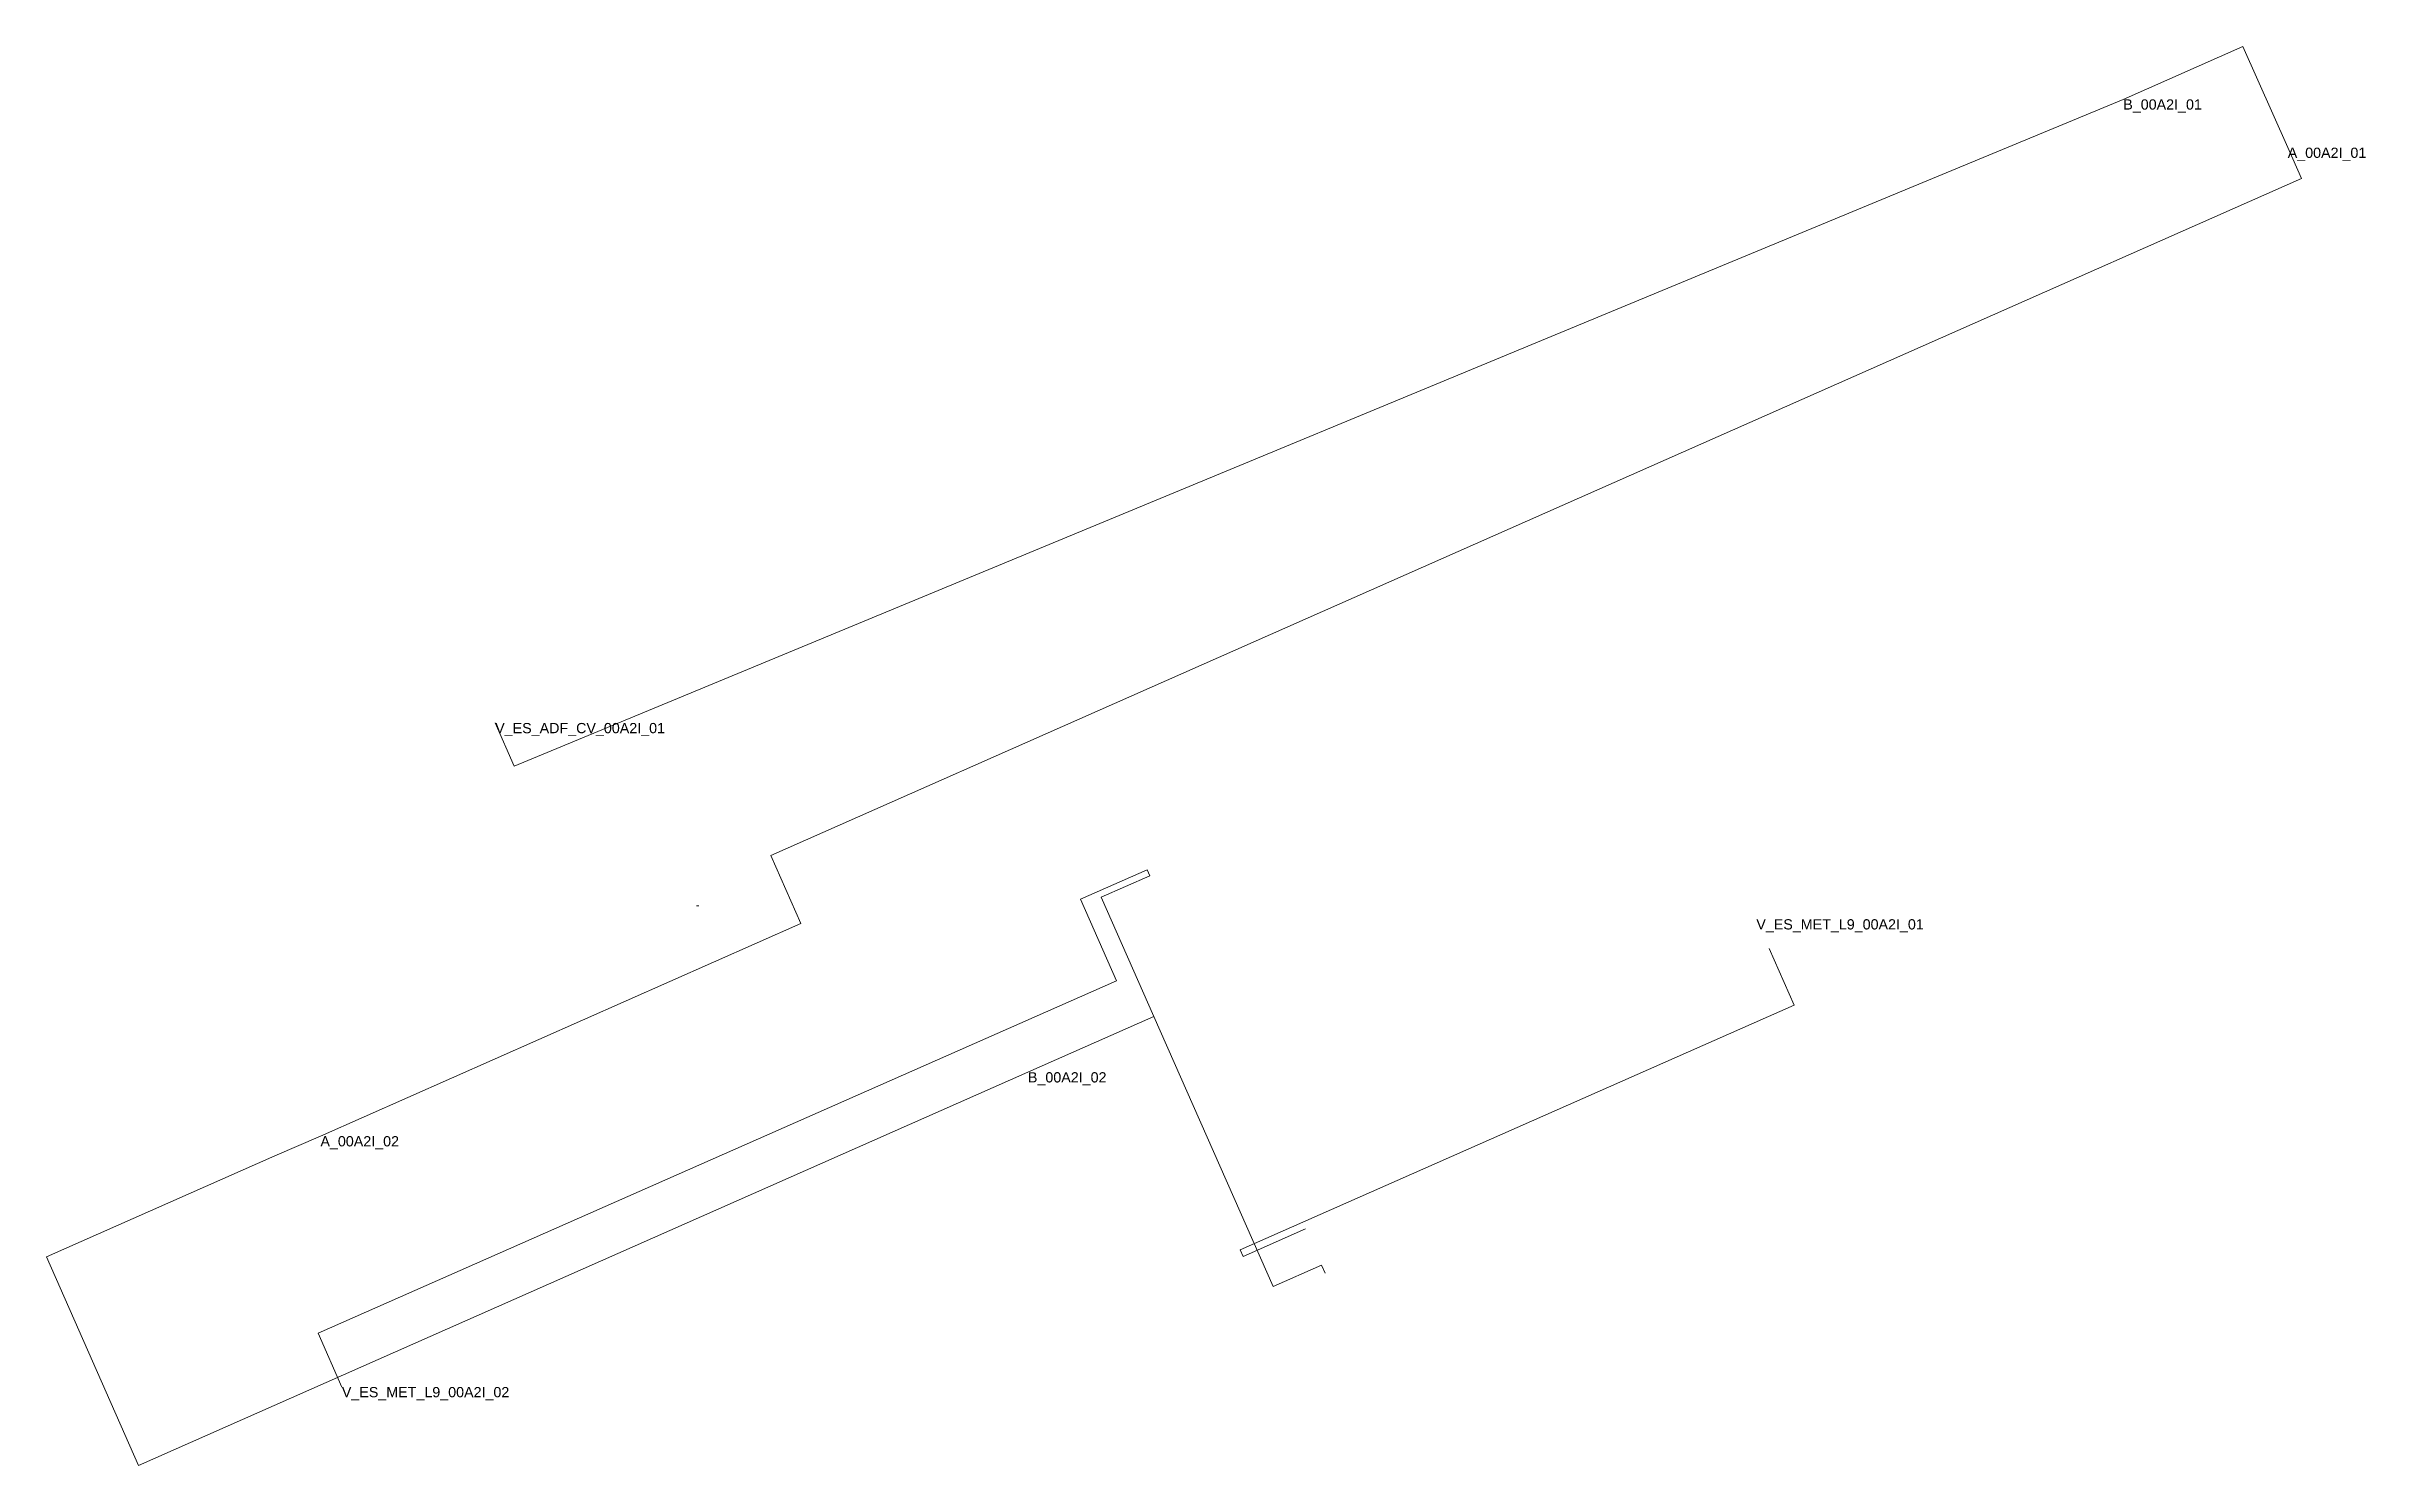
# Model space of a CAD drawing. Header units: metres. Extents: x 422363 to 422477, y 4572887 to 4572956.
import ezdxf
from ezdxf.enums import TextEntityAlignment as Align

# ---------------------------------------------------------------- set-up
doc = ezdxf.new("R2010")
doc.units = ezdxf.units.M
doc.header["$MEASUREMENT"] = 0
for name, color, linetype, lineweight, true_color in [('01_A_AccesTren_t', 40, 'Continuous', 0, 0xffd600), ('01_C_AccesExt_t', 251, 'Continuous', 0, 0x646464), ('01_I_AscensorD_l', 251, 'Continuous', 0, 0x646464), ('01_I_BarreraTarifaria_t', 251, 'Continuous', 0, 0x646464), ('01_I_HoritzontalD_l', 251, 'Continuous', 0, 0x646464), ('15_C_TancaSup1m5m_l', 251, 'Continuous', 13, 0x646464)]:
    doc.layers.add(name, color=color, linetype=linetype, lineweight=lineweight, true_color=true_color)
doc.styles.add('Style-Arial', font='arial.ttf')

msp = doc.modelspace()

# ---------------------------------------------------------------- linework, layer by layer
at = {"layer": '01_I_AscensorD_l'}
for p, q in [((422417.381856, 4572915.930035, -10), (422417.253065, 4572916.221361, -20)), ((422374.573651, 4572902.233407, -10), (422376.808, 4572903.201)), ((422425.961889, 4572896.506921, -20), (422425.791572, 4572896.892915, -10))]:
    msp.add_line(p, q, dxfattribs=at)
at = {"layer": '01_I_HoritzontalD_l'}
msp.add_line((422411.423109, 4572906.328034, -10), (422417.584751, 4572909.052021, -10), dxfattribs=at)
at = {"layer": '01_I_HoritzontalD_l', "flags": 128}
for points in [[(422473.062156, 4572951.540386), (422470.873493, 4572956.49113), (422465.016184, 4572953.901685)], [(422465.016184, 4572953.901685), (422386.289094, 4572921.299739), (422385.35845, 4572923.406302)], [(422376.808, 4572903.201), (422400.319546, 4572913.595167), (422398.848086, 4572916.923601), (422473.730646, 4572950.028264), (422473.06216, 4572951.540375)]]:
    msp.add_lwpolyline(points, dxfattribs=at)
for points, elevation in [([(422417.253065, 4572916.221361), (422414.003331, 4572914.787436), (422415.764142, 4572910.796872), (422376.69786, 4572893.55912), (422377.856562, 4572890.933128)], -20), ([(422417.584751, 4572909.052021), (422415.008013, 4572914.880588), (422417.381856, 4572915.930035)], -10), ([(422417.584751, 4572909.052021), (422423.42305, 4572895.845821), (422425.791572, 4572896.892915)], -10), ([(422411.423109, 4572906.328034), (422367.910071, 4572887.091453), (422363.399828, 4572897.293597), (422374.573651, 4572902.233407)], -10)]:
    msp.add_lwpolyline(points, dxfattribs=dict(at, elevation=elevation))
at = {"layer": '01_I_HoritzontalD_l', "extrusion": (0.3864524132064874, -0.875823140082276, 0.2891165156529528), "elevation": -3841809.293017, "flags": 128}
msp.add_lwpolyline([(2232519.48911, 1160259.964138), (2232516.14275, 1160259.964138), (2232516.14275, 1160261.204963), (2232545.778525, 1160261.204963), (2232545.778525, 1160271.651075)], dxfattribs=at)
at = {"layer": '15_C_TancaSup1m5m_l'}
msp.add_line((422395.324061, 4572914.464597), (422395.212862, 4572914.456511), dxfattribs=at)

# ---------------------------------------------------------------- texts
at = {"layer": '01_A_AccesTren_t', "style": 'Style-Arial'}
for s, p in [('V_ES_ADF_CV_00A2I_01', (422385.35845, 4572923.406302)), ('V_ES_MET_L9_00A2I_01', (422447.062167, 4572913.809402, -10)), ('V_ES_MET_L9_00A2I_02', (422377.856562, 4572890.933128, -20))]:
    msp.add_text(s, height=0.5, dxfattribs=at).set_placement(p, align=Align.TOP_LEFT)
at = {"layer": '01_C_AccesExt_t', "style": 'Style-Arial'}
for s, p in [('A_00A2I_01', (422473.062156, 4572951.540386)), ('A_00A2I_02', (422376.808, 4572903.201))]:
    msp.add_text(s, height=0.5, dxfattribs=at).set_placement(p, align=Align.TOP_LEFT)
at = {"layer": '01_I_BarreraTarifaria_t', "style": 'Style-Arial'}
for s, p in [('B_00A2I_01', (422465.016184, 4572953.901685)), ('B_00A2I_02', (422411.423109, 4572906.328034, -10))]:
    msp.add_text(s, height=0.5, dxfattribs=at).set_placement(p, align=Align.TOP_LEFT)

doc.saveas('drawing.dxf')
